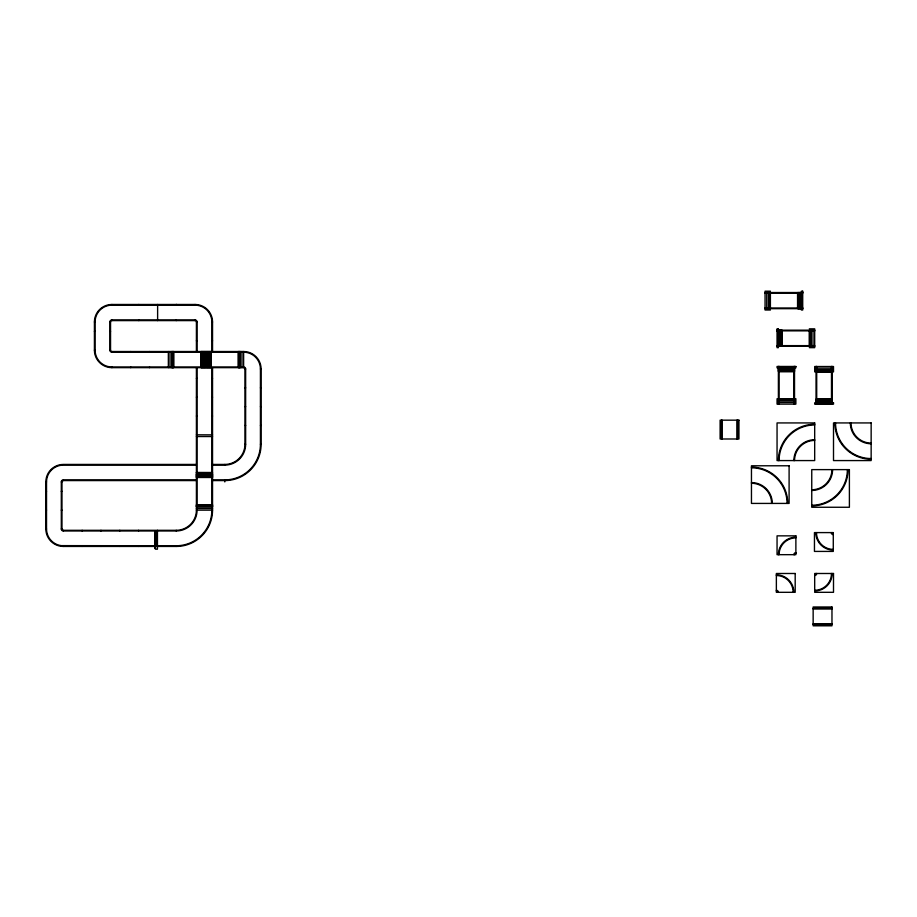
<?xml version="1.0" encoding="UTF-8"?>
<svg xmlns="http://www.w3.org/2000/svg" width="917" height="917" viewBox="0 0 917 917"><rect width="100%" height="100%" fill="white"/><g stroke="black" fill="none" stroke-linecap="round" stroke-linejoin="round"><path stroke-width="1.38" d="M770.44 291.193L765.065 291.193L765.065 310.015L770.44 310.015M243.67 367.648L111.885 367.648A17.48 17.48 0 0 1 94.417 350.179L94.417 321.947A17.48 17.48 0 0 1 111.885 304.478L195.069 304.478A17.48 17.48 0 0 1 212.538 321.947L212.538 351.52M94.417 321.947L95.081 321.947A16.804 16.804 0 0 1 111.885 305.143L195.069 305.143A16.804 16.804 0 0 1 211.873 321.947L211.873 351.52M211.942 479.9L224.803 479.9A35.625 35.625 0 0 0 260.428 444.275L260.428 369.001A16.804 16.804 0 0 0 243.624 352.197L111.885 352.197A2.017 2.017 0 0 1 109.868 350.179L109.868 321.947A2.017 2.017 0 0 1 111.885 319.93L195.069 319.93A2.017 2.017 0 0 1 197.075 321.947L197.075 351.52M109.868 321.947L110.544 321.947A1.341 1.341 0 0 1 111.885 320.606L195.069 320.606A1.341 1.341 0 0 1 196.41 321.947L196.41 351.52M196.41 321.947L197.075 321.947M211.873 321.947L212.538 321.947M809.31 328.836L814.686 328.836L814.686 347.658L809.31 347.658M777.054 330.177L814.732 330.177L814.732 330.854L777.054 330.854M94.417 331.358L95.081 331.358M109.868 331.358L110.544 331.358M196.41 340.769L197.075 340.769M211.873 340.769L212.538 340.769M777.054 345.64L814.732 345.64L814.732 346.305L777.054 346.305M94.417 350.179L95.081 350.179A16.804 16.804 0 0 0 111.885 366.983L111.885 367.648M109.868 350.179L110.544 350.179A1.341 1.341 0 0 0 111.885 351.52L111.885 352.197M111.885 351.52L243.624 351.52A17.48 17.48 0 0 1 261.104 369.001L261.104 444.275A36.29 36.29 0 0 1 224.803 480.577L211.942 480.577M111.885 366.983L243.624 366.983A2.017 2.017 0 0 1 245.641 369.001L245.641 444.275A20.839 20.839 0 0 1 224.803 465.114L211.942 465.114M778.395 367.109L794.523 367.109M778.395 367.327L794.523 367.327M778.395 368.175L794.523 368.175M816.038 368.187L832.166 368.187M778.395 368.6L794.523 368.6M243.624 351.52L243.624 367.648A1.341 1.341 0 0 1 244.965 369.001L245.641 369.001M260.428 369.001L261.104 369.001M778.395 369.012L794.523 369.012M778.395 369.425L794.523 369.425M778.395 369.838L794.523 369.838M816.038 369.941L832.166 369.941M778.395 370.25L794.523 370.25M816.038 370.136L832.166 370.136M778.395 370.651L794.523 370.651M816.038 370.571L832.166 370.571M778.395 371.053L794.523 371.053M816.038 370.995L832.166 370.995M778.395 371.454L794.523 371.454M816.038 371.431L832.166 371.431M779.072 371.626L793.858 371.626M816.703 371.672L831.49 371.672M816.038 371.843L833.507 371.901L833.507 366.525L814.686 366.525L814.686 371.901M196.41 378.412L197.075 378.412M211.873 378.412L212.538 378.412M244.965 387.822L245.641 387.822M260.428 387.822L261.104 387.822M196.41 397.233L197.075 397.233M211.873 397.233L212.538 397.233M793.182 398.735L795.876 398.735L795.876 404.11L777.054 404.11L777.054 398.735M778.395 398.78L794.523 398.78M816.703 399.01L831.49 399.01M778.395 399.204L794.523 399.204M816.038 399.182L832.166 399.182M778.395 399.629L794.523 399.629M816.038 399.583L832.166 399.583M778.395 400.064L794.523 400.064M816.038 399.984L832.166 399.984M816.038 400.385L832.166 400.385M778.395 400.5L794.523 400.5M778.395 400.695L794.523 400.695M816.038 400.786L832.166 400.786M816.038 401.199L832.166 401.199M816.038 401.623L832.166 401.623M816.038 402.036L832.166 402.036M778.395 402.437L794.523 402.437M816.038 402.46L832.166 402.46M816.038 403.308L832.166 403.308M816.038 403.514L832.166 403.514M816.038 404.11L816.703 404.11M831.49 404.11L832.166 404.11M244.965 406.632L245.641 406.632M260.428 406.632L261.104 406.632M196.41 416.043L197.075 416.043M211.873 416.043L212.538 416.043M244.965 425.454L245.641 425.454M260.428 425.454L261.104 425.454M196.41 434.818L212.538 434.864M196.41 436.538L212.538 436.538M211.942 464.438L224.803 464.438A20.163 20.163 0 0 0 244.965 444.275L245.641 444.275M260.428 444.275L261.104 444.275M196.227 464.438L63.33 464.438A17.48 17.48 0 0 0 45.85 481.918L45.85 528.971A17.48 17.48 0 0 0 63.33 546.44L156.085 546.44M196.227 465.114L63.33 465.114A16.804 16.804 0 0 0 46.526 481.918L46.526 528.971A16.804 16.804 0 0 0 61.13 545.626L176.247 545.764A35.625 35.625 0 0 0 211.873 510.15L211.873 367.648M196.41 472.461L212.538 472.507L211.873 472.553M196.41 472.553L197.075 472.553M196.41 473.78L212.538 473.78M196.41 474.204L212.538 474.204M196.41 474.628L212.538 474.628M196.41 475.052L212.538 475.052M196.41 475.464L212.538 475.464M196.41 475.877L212.538 475.877M196.41 476.278L212.538 476.278M196.41 476.691L212.538 476.691M196.41 477.081L212.538 477.081M196.41 477.482L212.538 477.482M197.075 510.15A20.839 20.839 0 0 1 176.247 530.977L63.33 530.977A2.017 2.017 0 0 1 61.313 528.971L61.313 481.918A2.017 2.017 0 0 1 63.33 479.9L196.227 479.9M157.426 546.44L176.247 546.44A36.29 36.29 0 0 0 212.538 510.15L196.41 510.15A20.163 20.163 0 0 1 176.247 530.313L63.33 530.313A1.341 1.341 0 0 1 61.978 528.971L61.978 481.918A1.341 1.341 0 0 1 63.33 480.577L196.227 480.577M45.85 481.918L46.526 481.918M61.313 481.918L61.978 481.918M45.85 491.329L46.526 491.329M61.313 491.329L61.978 491.329M196.41 504.82L212.538 504.82M197.075 504.992L211.873 504.992M196.41 505.233L212.538 505.233M196.41 505.668L212.538 505.668M196.41 506.092L212.538 506.092M196.41 506.539L212.538 506.539M196.41 506.734L212.538 506.734M196.41 508.477L212.538 508.477M45.85 510.15L46.526 510.15M61.313 510.15L61.978 510.15M45.85 528.971L46.526 528.971M61.313 528.971L61.978 528.971M154.973 531.906L157.426 531.906M154.973 532.834L157.426 532.834M154.973 533.751L157.426 533.751M154.973 534.68L157.426 534.68M154.973 535.608L157.426 535.608M154.973 536.525L157.426 536.525M154.973 537.454L157.426 537.454M154.973 538.371L157.426 538.371M154.973 539.299L157.426 539.299M154.973 540.228L157.426 540.228M154.973 541.145L157.426 541.145M154.973 542.073L157.426 542.073M154.973 543.002L157.426 543.002M154.973 543.919L157.426 543.919M154.973 544.847L157.426 544.847M155.42 546.624L154.709 546.624L154.709 548.332M154.709 546.761L155.42 546.761M154.709 547.483L155.42 547.483M154.709 548.194L155.42 548.332M813.15 608.326L831.971 608.326M813.15 609.003L831.971 609.003M813.15 623.789L831.971 623.789M813.15 624.466L831.971 624.466M832.166 404.156L832.166 366.468L831.49 366.468L831.49 404.156M816.703 404.156L816.703 366.468L816.038 366.468L816.038 404.156M813.024 330.177L813.024 346.305M811.27 330.177L811.27 346.305M811.075 330.177L811.075 346.305M810.639 330.177L810.639 346.305M810.204 330.177L810.204 346.305M809.78 330.177L809.78 346.305M809.539 330.854L809.539 345.64M809.367 330.177L809.367 346.305M802.066 292.534L802.066 308.674M801.859 292.534L801.859 308.674M801.011 292.534L801.011 308.674M800.587 292.534L800.587 308.674M800.174 292.534L800.174 308.674M799.75 292.534L799.75 308.674M799.337 292.534L799.337 308.674M798.936 292.534L798.936 308.674M798.524 292.534L798.524 308.674M798.134 292.534L798.134 308.674M797.733 292.534L797.733 308.674M797.561 293.211L797.561 307.997M782.201 330.854L782.201 345.64M782.029 330.177L782.029 346.305M781.628 330.177L781.628 346.305M781.227 330.177L781.227 346.305M780.826 330.177L780.826 346.305M780.424 330.177L780.424 346.305M780.012 330.177L780.012 346.305M779.588 330.177L779.588 346.305M779.175 330.177L779.175 346.305M778.751 330.177L778.751 346.305M777.903 330.177L777.903 346.305M777.685 330.177L777.685 346.305M777.1 330.177L777.1 330.854M777.1 345.64L777.1 346.305M770.395 292.534L770.395 308.674M769.982 292.534L769.982 308.674M769.546 292.534L769.546 308.674M769.122 292.534L769.122 308.674M768.675 292.534L768.675 308.674M768.48 292.534L768.48 308.674M766.738 292.534L766.738 308.674M737.6 420.169L737.6 438.991M736.924 420.169L736.924 438.991M722.138 420.169L722.138 438.991M721.461 420.169L721.461 438.991M244.965 369.001L244.965 444.275M241.95 351.52L241.95 367.648M240.208 351.52L240.208 367.648M240.013 351.52L240.013 367.648M239.578 351.52L239.578 367.648M239.142 351.52L239.142 367.648M238.718 351.52L238.718 367.648M238.477 352.197L238.477 366.983M238.294 351.52L238.294 367.648M224.803 464.438L224.803 465.114M224.803 479.9L224.803 481.918M212.538 367.648L212.538 510.196M211.139 352.197L211.139 366.983M210.967 351.52L210.967 367.648M210.566 351.52L210.566 367.648M210.165 351.52L210.165 367.648M209.764 351.52L209.764 367.648M209.351 351.52L209.351 367.648M208.938 351.52L208.938 367.648M208.526 351.52L208.526 367.648M208.102 351.52L208.102 367.648M207.689 351.52L207.689 367.648M207.265 351.52L207.265 367.648M206.841 351.52L206.841 367.648M206.623 351.52L206.623 367.648M205.981 351.52L205.935 367.648M205.351 351.52L205.351 367.648M205.133 351.52L205.133 367.648M204.709 351.52L204.709 367.648M204.285 351.52L204.285 367.648M203.861 351.52L203.861 367.648M203.448 351.52L203.448 367.648M203.035 351.52L203.035 367.648M202.623 351.52L202.623 367.648M202.21 351.52L202.21 367.648M201.809 351.52L201.809 367.648M201.408 351.52L201.408 367.648M201.006 351.52L201.006 367.648M200.834 352.197L200.834 366.983M197.075 367.648L197.075 510.196M196.41 367.648L196.41 510.196M195.069 304.478L195.069 305.143M195.069 319.93L195.069 320.606M176.442 304.478L176.442 305.143M176.247 304.478L176.247 305.143M176.247 319.93L176.247 320.606M176.247 530.313L176.247 530.977M176.247 545.764L176.247 546.44M173.68 351.52L173.68 367.648M173.496 352.197L173.496 366.983M173.256 351.52L173.256 367.648M172.832 351.52L172.832 367.648M172.396 351.52L172.396 367.648M171.96 351.52L171.96 367.648M171.766 351.52L171.766 367.648M170.023 351.52L170.023 367.648M168.35 351.52L168.35 367.648M157.621 304.478L157.621 320.606M157.426 530.313L157.426 549.191L155.42 549.191L155.42 545.764M156.199 530.977L156.199 545.764M154.973 530.977L154.973 545.764M149.528 351.52L149.528 352.197M149.528 366.983L149.528 367.648M138.799 304.478L138.799 305.143M138.799 319.93L138.799 320.606M138.605 530.313L138.605 530.977M138.605 545.764L138.605 546.44M130.707 351.52L130.707 352.197M130.707 366.983L130.707 367.648M119.783 530.313L119.783 530.977M119.783 545.764L119.783 546.44M111.885 304.478L111.885 305.143M111.885 319.93L111.885 320.606M110.544 321.947L110.544 350.179M100.962 530.313L100.962 530.977M100.962 545.764L100.962 546.44M95.081 321.947L95.081 350.179M82.14 530.313L82.14 530.977M82.14 545.764L82.14 546.44M63.33 479.9L63.33 480.577M63.33 530.313L63.33 530.977M63.33 545.764L63.33 546.44M848.042 469.619A36.29 36.29 0 0 1 811.751 505.909M847.377 469.619A35.625 35.625 0 0 1 811.751 505.244M832.59 469.619A20.839 20.839 0 0 1 811.751 490.457M831.914 469.619A20.163 20.163 0 0 1 811.751 489.781M833.278 534.611A2.017 2.017 0 0 1 831.261 532.594M833.278 533.935A1.341 1.341 0 0 1 831.937 532.594M833.278 550.074A17.48 17.48 0 0 1 815.798 532.594M833.278 549.398A16.804 16.804 0 0 1 816.474 532.594M871.15 459.222A36.29 36.29 0 0 1 834.86 422.932M871.15 458.557A35.625 35.625 0 0 1 835.525 422.932M871.15 443.771A20.839 20.839 0 0 1 850.311 422.932M871.15 443.094A20.163 20.163 0 0 1 850.987 422.932M816.038 573.492A1.341 1.341 0 0 1 814.686 574.833M832.166 573.492A17.48 17.48 0 0 1 814.686 590.961M816.703 573.492A2.017 2.017 0 0 1 814.686 575.509M831.49 573.492A16.804 16.804 0 0 1 814.686 590.296M751.459 467.131A36.29 36.29 0 0 1 787.749 503.422M751.459 467.796A35.625 35.625 0 0 1 787.084 503.422M751.459 482.583A20.839 20.839 0 0 1 772.297 503.422M751.459 483.259A20.163 20.163 0 0 1 771.621 503.422M779.072 460.575A35.625 35.625 0 0 1 814.686 424.949M794.523 460.575A20.163 20.163 0 0 1 814.686 440.412M778.395 460.575A36.29 36.29 0 0 1 814.686 424.273M793.858 460.575A20.839 20.839 0 0 1 814.686 439.736M776.367 590.961A1.341 1.341 0 0 1 777.708 592.313M776.367 574.833A17.48 17.48 0 0 1 793.835 592.313M776.367 590.296A2.017 2.017 0 0 1 778.384 592.313M776.367 575.509A16.804 16.804 0 0 1 793.171 592.313M778.395 554.67A17.48 17.48 0 0 1 795.876 537.19M793.858 554.67A2.017 2.017 0 0 1 795.876 552.653M779.072 554.67A16.804 16.804 0 0 1 795.876 537.866M794.523 554.67A1.341 1.341 0 0 1 795.876 553.329M802.707 291.193L801.366 291.193L801.366 310.015L802.707 310.015L802.707 291.193M802.707 292.534L765.019 292.534L765.019 293.211L802.707 293.211L802.662 292.534M802.707 307.997L765.019 307.997L765.019 308.674L802.707 308.674L802.662 307.997M778.395 328.836L777.054 328.836L777.054 347.658L778.395 347.658L778.395 328.836M795.876 366.468L777.054 366.468L777.054 367.82L795.876 367.82L795.876 366.468M779.072 366.525L778.395 366.525L778.395 404.156L779.072 404.156L779.072 366.468M794.523 366.525L793.858 366.525L793.858 404.156L794.523 404.156L794.523 366.468M833.507 402.815L814.686 402.815L814.686 404.156L833.507 404.156L833.507 402.815M738.942 420.169L720.12 420.169L720.12 438.991L738.942 438.991L738.942 420.169M814.686 422.932L777.054 422.932L777.054 460.575L814.686 460.575L814.686 422.932M871.15 422.932L833.507 422.932L833.507 460.575L871.15 460.575L871.15 422.932M789.101 465.779L751.459 465.779L751.459 503.422L789.101 503.422L789.101 465.779M849.394 469.619L811.751 469.619L811.751 507.261L849.394 507.261L849.394 469.619M833.278 532.594L814.456 532.594L814.456 551.415L833.278 551.415L833.278 532.594M795.876 535.849L777.054 535.849L777.054 554.67L795.876 554.67L795.876 535.849M795.188 573.492L776.367 573.492L776.367 592.313L795.188 592.313L795.188 573.492M833.507 573.492L814.686 573.492L814.686 592.313L833.507 592.313L833.507 573.492M831.971 606.985L813.15 606.985L813.15 625.807L831.971 625.807L831.971 606.985"/></g></svg>
